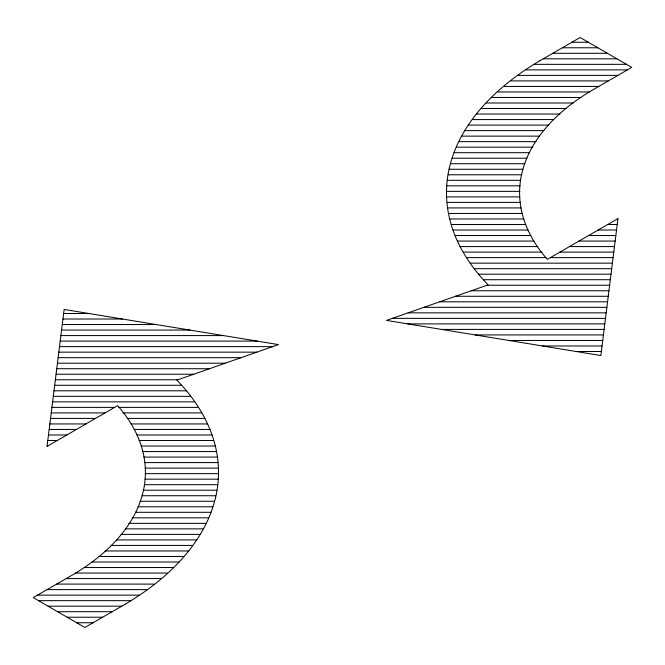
<?xml version="1.0" encoding="UTF-8"?>
<svg xmlns="http://www.w3.org/2000/svg" width="665" height="665" viewBox="0 0 665 665"><rect width="100%" height="100%" fill="white"/><g stroke="black" fill="none" stroke-linecap="round" stroke-linejoin="round"><path stroke-width="1" d="M539.947 60.715L580.129 37.506L631.75 67.398L594.252 89.044A253.456 146.333 0 0 0 547.37 259.35L617.951 218.602L600.852 355.542L386.531 320.405L488.127 284.869A326.565 188.536 0 0 1 539.947 60.715M125.053 604.286L84.871 627.494L33.25 597.602L70.748 575.957A253.456 146.333 0 0 0 117.63 405.65L47.049 446.398L64.148 309.458L278.469 344.595L176.873 380.131A326.565 188.536 0 0 1 125.053 604.286M571.908 42.252L588.334 42.252M562.341 47.772L597.868 47.772M552.79 53.3L607.403 53.3M543.23 58.819L616.937 58.819M534.361 64.339L626.472 64.339M525.857 69.867L627.477 69.867M517.644 75.386L617.91 75.386M511.069 80.906L608.342 80.906M504.494 86.433L598.783 86.433M497.919 91.953L589.556 91.953M491.344 97.472L580.745 97.472M486.223 103L573.18 103M481.236 108.52L565.998 108.52M476.364 114.039L559.905 114.039M472.458 119.567L553.812 119.567M468.551 125.087L548.625 125.087M464.852 130.606L543.92 130.606M462.059 136.134L539.506 136.134M459.266 141.653L536.165 141.653M456.481 147.173L532.815 147.173M454.087 152.701L529.473 152.701M452.308 158.22L527.029 158.22M450.521 163.74L524.934 163.74M449.191 169.267L522.939 169.267M448.177 174.787L521.809 174.787M447.246 180.315L520.67 180.315M446.93 185.834L520.072 185.834M446.614 191.354L519.806 191.354M446.747 196.882L519.847 196.882M447.146 202.401L520.479 202.401M447.553 207.921L521.119 207.921M448.626 213.448L522.316 213.448M449.706 218.968L523.829 218.968M617.32 218.968L617.91 218.968M451.344 224.487L525.774 224.487M607.752 224.487L617.22 224.487M453.081 230.015L528.01 230.015M598.184 230.015L616.53 230.015M455.151 235.535L530.878 235.535M588.625 235.535L615.84 235.535M457.611 241.054L533.87 241.054M579.057 241.054L615.15 241.054M460.097 246.582L537.827 246.582M569.489 246.582L614.46 246.582M463.372 252.101L541.958 252.101M559.93 252.101L613.77 252.101M466.647 257.621L546.081 257.621M550.362 257.621L613.08 257.621M470.238 263.149L612.39 263.149M474.386 268.668L611.7 268.668M478.534 274.188L611.01 274.188M483.488 279.716L610.32 279.716M487.088 285.235L609.63 285.235M471.294 290.763L608.941 290.763M455.5 296.282L608.251 296.282M439.715 301.802L607.561 301.802M423.921 307.33L606.871 307.33M408.127 312.849L606.181 312.849M63.641 313.498L88.786 313.498M392.342 318.369L605.491 318.369M62.951 319.017L122.46 319.017M407.82 323.897L604.801 323.897M62.269 324.537L156.142 324.537M441.502 329.416L604.111 329.416M61.579 330.064L189.824 330.064M475.176 334.936L603.421 334.936M60.889 335.584L223.498 335.584M508.858 340.463L602.731 340.463M60.199 341.103L257.18 341.103M542.54 345.983L602.049 345.983M59.509 346.631L272.658 346.631M576.214 351.502L601.36 351.502M58.819 352.151L256.873 352.151M58.129 357.67L241.079 357.67M57.439 363.198L225.285 363.198M56.749 368.718L209.5 368.718M56.059 374.237L193.706 374.237M55.37 379.765L177.912 379.765M54.68 385.284L181.512 385.284M53.99 390.812L186.466 390.812M53.3 396.332L190.614 396.332M52.61 401.851L194.762 401.851M51.92 407.379L114.638 407.379M118.919 407.379L198.353 407.379M51.23 412.899L105.07 412.899M123.042 412.899L201.628 412.899M50.54 418.418L95.511 418.418M127.173 418.418L204.903 418.418M49.85 423.946L85.943 423.946M131.13 423.946L207.389 423.946M49.16 429.465L76.375 429.465M134.122 429.465L209.849 429.465M48.47 434.985L66.816 434.985M136.99 434.985L211.919 434.985M47.78 440.513L57.248 440.513M139.226 440.513L213.656 440.513M47.09 446.032L47.681 446.032M141.171 446.032L215.294 446.032M142.684 451.552L216.374 451.552M143.881 457.079L217.447 457.079M144.521 462.599L217.854 462.599M145.153 468.118L218.253 468.118M145.194 473.646L218.386 473.646M144.928 479.166L218.07 479.166M144.33 484.685L217.754 484.685M143.191 490.213L216.823 490.213M142.061 495.733L215.809 495.733M140.066 501.26L214.479 501.26M137.971 506.78L212.692 506.78M135.527 512.299L210.913 512.299M132.185 517.827L208.519 517.827M128.835 523.347L205.734 523.347M125.494 528.866L202.941 528.866M121.08 534.394L200.148 534.394M116.375 539.913L196.449 539.913M111.188 545.433L192.542 545.433M105.095 550.961L188.636 550.961M99.002 556.48L183.764 556.48M91.82 562L178.777 562M84.255 567.528L173.656 567.528M75.444 573.047L167.081 573.047M66.217 578.567L160.506 578.567M56.658 584.094L153.931 584.094M47.09 589.614L147.356 589.614M37.523 595.133L139.143 595.133M38.528 600.661L130.639 600.661M48.063 606.181L121.77 606.181M57.597 611.7L112.21 611.7M67.132 617.228L102.659 617.228M76.666 622.748L93.092 622.748"/></g></svg>
